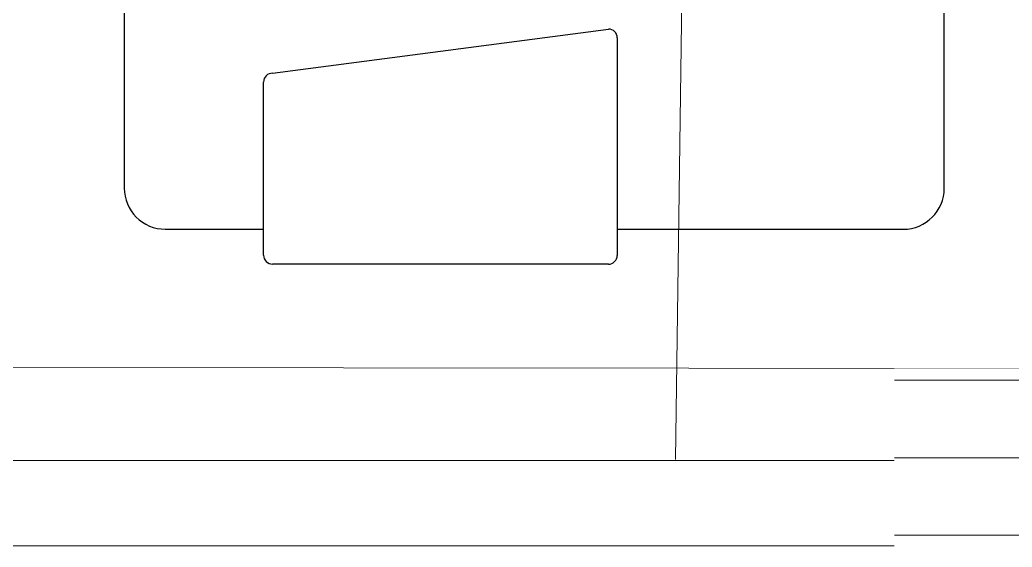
# Model space of a CAD drawing. Header units: inches. Extents: x 164.3 to 247.9, y 15.6 to 56.7.
# Drawn here: x 238.022 to 238.782, y 37.211 to 37.615 of the extents above; entities that cross this region are included whole.
import ezdxf

# ---------------------------------------------------------------- set-up
doc = ezdxf.new("R2010")
doc.units = ezdxf.units.IN
doc.header["$MEASUREMENT"] = 0
doc.set_wipeout_variables(frame=1)
doc.layers.get('0').update_dxf_attribs({"lineweight": 0})
for name, color, linetype, lineweight in [('WALL 1 100', 250, 'Continuous', 9), ('окно', 7, 'Continuous', 9), ('провода', 1, 'Continuous', 5)]:
    doc.layers.add(name, color=color, linetype=linetype, lineweight=lineweight)

# ---------------------------------------------------------------- blocks, each defined once
blk = doc.blocks.new('*U37')
blk.add_wipeout([(-69.25, 69.81), (69.25, 69.81), (69.25, -5), (-69.25, -5)]).dxf.layer = 'окно'
at = {"layer": 'окно'}
for p, q in [((-69.25, 64.81), (69.25, 64.81)), ((-69.25, 32.41), (69.25, 32.41)), ((-69.25, 0), (69.25, 0))]:
    blk.add_line(p, q, dxfattribs=at)

msp = doc.modelspace()

# ---------------------------------------------------------------- linework, layer by layer
at = {"color": 7, "linetype": 'ByBlock', "lineweight": -2}
for p, q in [((238.10236, 38.6789), (238.10215, 37.48612)), ((238.72993, 37.486), (238.73001, 37.93965)), ((238.21563, 37.57406), (238.4728, 37.60785)), ((238.47957, 37.60108), (238.47955, 37.51541)), ((238.20885, 37.51546), (238.20886, 37.56729)), ((238.20884, 37.43472), (238.20885, 37.51546)), ((238.47955, 37.51541), (238.47954, 37.43467)), ((238.13353, 37.45472), (238.20884, 37.45471)), ((238.47954, 37.45466), (238.69853, 37.45462)), ((238.47277, 37.4279), (238.2156, 37.42795))]:
    msp.add_line(p, q, dxfattribs=at)
for centre, radius, start, end in [((238.4728, 37.60108), 0.00677, 359.98966, 89.98966), ((238.21562, 37.5673), 0.00676, 89.92614, 180.05317), ((238.13354, 37.48611), 0.03139, 179.98966, 269.98966), ((238.69854, 37.48601), 0.03139, 269.98966, 359.98966), ((238.2156, 37.43472), 0.00677, 179.98966, 269.98966), ((238.47277, 37.43467), 0.00677, 269.98966, 359.98966)]:
    msp.add_arc(centre, radius, start, end, dxfattribs=at)
at = {"layer": 'WALL 1 100', "color": 0}
for p, q in [((228.00498, 37.35978), (246.72564, 37.33949)), ((228.00816, 37.21235), (246.87718, 37.21235))]:
    msp.add_line(p, q, dxfattribs=at)
at = {"layer": 'провода', "color": 1}
for p, q in [((238.5241, 37.27853), (238.52998, 37.70676)), ((246.80296, 37.27934), (235.36267, 37.27705))]:
    msp.add_line(p, q, dxfattribs=at)

# ---------------------------------------------------------------- next in the draw order: block references
at = {"layer": 'провода', "color": 7, "linetype": 'ByBlock', "lineweight": 0, "xscale": -0.001829008097725925, "yscale": 0.001829008097725925, "zscale": 0.001829008097725925}
msp.add_blockref('*U37', (238.81849, 37.22052), dxfattribs=at)

doc.saveas('drawing.dxf')
